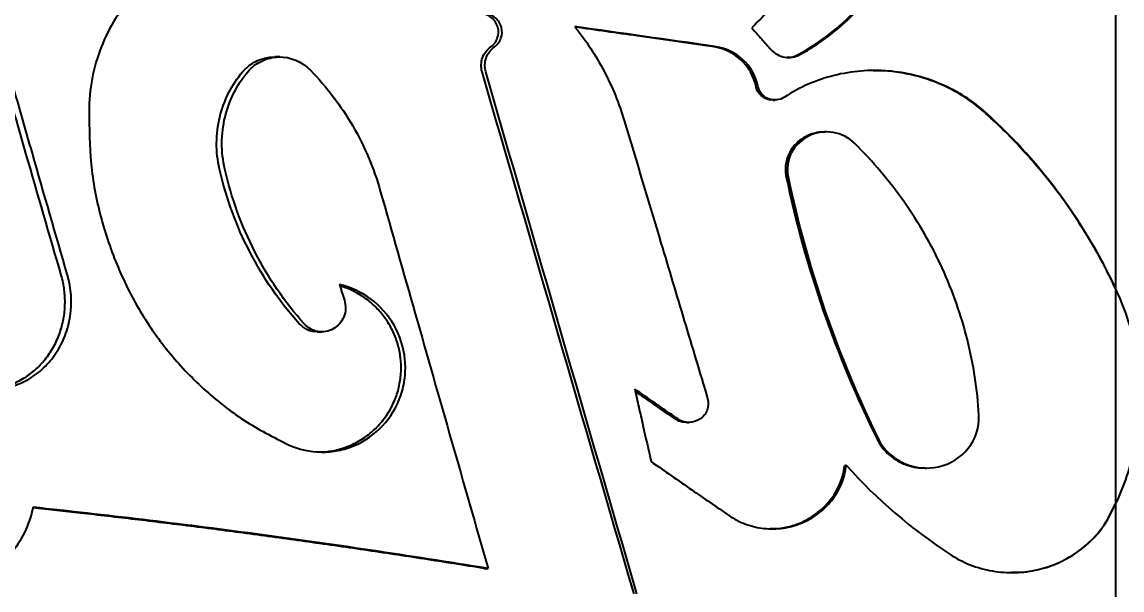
# Model space of a CAD drawing. Header units: millimetres. Extents: x 8 to 586, y 8 to 412.
# Drawn here: x 84.05 to 101.26, y 235.77 to 244.65 of the extents above; entities that cross this region are included whole.
import ezdxf

# ---------------------------------------------------------------- set-up
doc = ezdxf.new("R2010")
doc.units = ezdxf.units.MM
doc.linetypes.add('CENTERX2', pattern=[20.32, 12.7, -2.54, 2.54, -2.54])
doc.layers.add('CENTERLINE', color=4, linetype='CENTERX2')
doc.layers.add('DIMENSIONS', color=2, linetype='Continuous')
doc.layers.add('OUTLINE', color=7, linetype='Continuous', lineweight=25)
doc.styles.add('SLDTEXTSTYLE0', font='TXT', dxfattribs={"width": 0.75})
doc.dimstyles.new('SLDDIMSTYLE0', dxfattribs={"dimtxt": 3.5, "dimasz": 2, "dimexe": 0, "dimexo": 0.0625, "dimgap": 0.875, "dimtad": 1, "dimrnd": 1e-09, "dimzin": 12, "dimdsep": 46, "dimtxsty": 'SLDTEXTSTYLE0', "dimsah": 1, "dimcen": 0.09, "dimadec": 0, "dimazin": 3, "dimtfac": 1, "dimtofl": 0, "dimtmove": 0, "dimatfit": 3, "dimfxl": 0, "dimfrac": 2, "dimtolj": 1, "dimtzin": 12, "dimarcsym": 0})

# ---------------------------------------------------------------- blocks, each defined once
blk = doc.blocks.new('_D_28')
at = {"layer": 'DIMENSIONS'}
for p, q in [((92.372, 291.53), (37.064, 291.53)), ((39.064, 145.23), (39.064, 291.53)), ((67.433, 145.23), (37.064, 145.23))]:
    blk.add_line(p, q, dxfattribs=at)
for points in [[(39.064, 291.53), (38.564, 289.53), (39.564, 289.53)], [(39.064, 145.23), (39.564, 147.23), (38.564, 147.23)]]:
    blk.add_solid(points, dxfattribs=at)
at = {"layer": 'DIMENSIONS', "insert": (34.552, 212.561), "char_height": 3.5, "attachment_point": 1, "rotation": 90, "style": 'SLDTEXTSTYLE0'}
blk.add_mtext('146,3', dxfattribs=at)

msp = doc.modelspace()

# ---------------------------------------------------------------- linework, layer by layer
at = {"layer": 'CENTERLINE'}
msp.add_line((101.15775, 387.72801), (101.15775, 145.22979), dxfattribs=at)
at = {"layer": 'OUTLINE'}
for p, q in [((88.08086, 244.1065), (88.00029, 244.1065)), ((95.79956, 243.43289), (95.83225, 243.43289)), ((96.63581, 242.93383), (96.60881, 242.93383)), ((88.66404, 239.80746), (88.73834, 239.80746)), ((94.44385, 238.391), (94.48381, 238.391)), ((96.91908, 237.72031), (96.94416, 237.72031)), ((98.179, 237.67614), (98.19674, 237.67614)), ((101.06398, 236.9273), (101.15199, 237.11319)), ((91.27934, 236.10699), (91.33784, 236.10699))]:
    msp.add_line(p, q, dxfattribs=at)
for points, knots in [([(96.18922, 244.14375), (96.50332, 244.31362), (96.79141, 244.52998), (97.29153, 245.043), (97.49909, 245.33383), (97.65707, 245.65738)], [0, 0, 0, 0, 0.5, 0.5, 1, 1, 1, 1]), ([(96.21848, 244.14375), (96.53125, 244.31391), (96.81783, 244.53057), (97.31482, 245.04368), (97.5209, 245.33441), (97.67766, 245.65738)], [0, 0, 0, 0, 0.5, 0.5, 1, 1, 1, 1]), ([(85.89505, 245.18831), (85.6612, 244.96018), (85.46885, 244.68306), (85.26504, 244.22335), (85.2098, 244.06101), (85.13044, 243.72578), (85.10647, 243.55473), (85.09753, 243.38037)], [0, 0, 0, 0, 0.5, 0.5, 0.75, 0.75, 1, 1, 1, 1]), ([(84.65929, 240.69348), (84.47473, 241.32836), (84.29084, 241.9632), (84.10765, 242.598), (83.99268, 242.99643), (83.87798, 243.39485), (83.76356, 243.79325), (83.64914, 244.19165), (83.53501, 244.59004), (83.42116, 244.98842)], [0, 0, 0, 0, 0.00200019023, 0.00200019023, 0.00200019023, 0.00325559775, 0.00325559775, 0.00325559775, 0.00451102046, 0.00451102046, 0.00451102046, 0.00451102046]), ([(84.75667, 240.69348), (84.57306, 241.3287), (84.39012, 241.96389), (84.20787, 242.59904), (84.09359, 242.9973), (83.97959, 243.39554), (83.86587, 243.79377), (83.75215, 244.192), (83.63871, 244.59022), (83.52555, 244.98842)], [0, 0, 0, 0, 0.00200019015, 0.00200019015, 0.00200019015, 0.00325436448, 0.00325436448, 0.00325436448, 0.0045085538, 0.0045085538, 0.0045085538, 0.0045085538]), ([(95.91372, 245.01276), (95.87495, 244.9739), (95.83619, 244.93503), (95.79744, 244.89617), (95.75869, 244.8573), (95.71996, 244.81843), (95.68123, 244.77956), (95.60868, 244.70673), (95.53617, 244.63389), (95.46371, 244.56106)], [0, 0, 0, 0, 0.00016603447, 0.00016603447, 0.00016603447, 0.000332068941, 0.000332068941, 0.000332068941, 0.000643185231, 0.000643185231, 0.000643185231, 0.000643185231]), ([(91.38109, 244.26421), (91.42703, 244.29762), (91.46326, 244.34414), (91.50343, 244.45184), (91.50643, 244.5133), (91.47638, 244.62505), (91.44332, 244.67611), (91.35727, 244.75005), (91.30421, 244.77401), (91.24858, 244.78214)], [0, 0, 0, 0, 0.25, 0.25, 0.5, 0.5, 0.75, 0.75, 1, 1, 1, 1]), ([(91.43866, 244.26421), (91.48441, 244.29768), (91.52038, 244.34423), (91.56025, 244.45179), (91.56325, 244.51307), (91.53356, 244.62464), (91.50082, 244.67573), (91.41527, 244.74989), (91.36241, 244.77398), (91.30691, 244.78214)], [0, 0, 0, 0, 0.25, 0.25, 0.5, 0.5, 0.75, 0.75, 1, 1, 1, 1]), ([(92.69651, 244.58213), (92.86976, 244.36492), (93.02313, 244.13133), (93.28343, 243.63695), (93.38924, 243.37871), (93.46992, 243.11018)], [0, 0, 0, 0, 0.5, 0.5, 1, 1, 1, 1]), ([(94.84199, 244.27213), (94.64743, 244.29944), (94.2583, 244.35405), (93.54378, 244.45477), (93.0268, 244.52815), (92.70222, 244.57422)], [0, 0, 0, 0, 0.27121015, 0.54242128, 1, 1, 1, 1]), ([(95.46371, 244.56106), (95.48982, 244.53179), (95.51594, 244.50252), (95.54207, 244.47325), (95.56819, 244.44398), (95.59432, 244.41472), (95.62045, 244.38545), (95.66977, 244.3302), (95.7191, 244.27496), (95.76845, 244.21971)], [0, 0, 0, 0, 0.000118220239, 0.000118220239, 0.000118220239, 0.000236440477, 0.000236440477, 0.000236440477, 0.000459569347, 0.000459569347, 0.000459569347, 0.000459569347]), ([(91.24476, 243.87456), (91.22456, 243.9464), (91.22681, 244.02309), (91.27633, 244.16216), (91.32248, 244.22179), (91.38109, 244.26421)], [0, 0, 0, 0, 0.5, 0.5, 1, 1, 1, 1]), ([(91.30315, 243.87456), (91.28308, 243.94634), (91.28529, 244.02292), (91.33436, 244.16187), (91.38024, 244.22167), (91.43866, 244.26421)], [0, 0, 0, 0, 0.5, 0.5, 1, 1, 1, 1]), ([(95.53225, 243.64005), (95.49865, 243.80564), (95.41121, 243.95498), (95.1623, 244.17839), (95.00634, 244.2489), (94.84199, 244.27213)], [0, 0, 0, 0, 0.5, 0.5, 1, 1, 1, 1]), ([(95.56539, 243.64005), (95.53208, 243.80515), (95.44551, 243.95434), (95.19838, 244.17792), (95.04301, 244.24884), (94.87918, 244.27213)], [0, 0, 0, 0, 0.5, 0.5, 1, 1, 1, 1]), ([(87.4982, 243.87381), (87.52571, 243.90267), (87.58075, 243.96042), (87.67904, 244.02616), (87.78543, 244.07346), (87.8938, 244.10209), (87.96661, 244.10421), (88.0009, 244.10521)], [0, 0, 0, 0, 0.20464829, 0.40932468, 0.61369645, 0.81809116, 1, 1, 1, 1]), ([(87.57865, 243.87381), (87.64055, 243.94631), (87.71514, 244.0033), (87.88062, 244.08249), (87.97099, 244.10399), (88.24271, 244.11088), (88.42757, 244.03754), (88.56181, 243.89918)], [0, 0, 0, 0, 0.25, 0.25, 0.5, 0.5, 1, 1, 1, 1]), ([(95.76845, 244.21971), (95.82437, 244.15816), (95.89918, 244.1176), (96.0621, 244.09067), (96.14569, 244.10454), (96.21848, 244.14375)], [0, 0, 0, 0, 0.5, 0.5, 1, 1, 1, 1]), ([(96.01309, 244.10439), (96.03435, 244.10336), (96.09578, 244.10039), (96.15228, 244.12661), (96.18922, 244.14375)], [0, 0, 0, 0, 0.34610637, 1, 1, 1, 1]), ([(87.13556, 242.35396), (87.10497, 242.48823), (87.09003, 242.62368), (87.09116, 242.89687), (87.10784, 243.03468), (87.17112, 243.29722), (87.21853, 243.42558), (87.33959, 243.66344), (87.41272, 243.77312), (87.4982, 243.87381)], [0, 0, 0, 0, 0.25, 0.25, 0.5, 0.5, 0.75, 0.75, 1, 1, 1, 1]), ([(87.21824, 242.35396), (87.18783, 242.48816), (87.17298, 242.62349), (87.17404, 242.89641), (87.19056, 243.03414), (87.25333, 243.29658), (87.30035, 243.42488), (87.42074, 243.66306), (87.49351, 243.77292), (87.57865, 243.87381)], [0, 0, 0, 0, 0.25, 0.25, 0.5, 0.5, 0.75, 0.75, 1, 1, 1, 1]), ([(88.56181, 243.89918), (88.81339, 243.63896), (89.03537, 243.34617), (89.40503, 242.70825), (89.55022, 242.36847), (89.65234, 242.00958)], [0, 0, 0, 0, 0.5, 0.5, 1, 1, 1, 1]), ([(99.14148, 243.22296), (98.92814, 243.4175), (98.68835, 243.57026), (98.15877, 243.79648), (97.88279, 243.86386), (97.31086, 243.90883), (97.02873, 243.88538), (96.47516, 243.74659), (96.21491, 243.63364), (95.97588, 243.47695)], [0, 0, 0, 0, 0.25, 0.25, 0.5, 0.5, 0.75, 0.75, 1, 1, 1, 1]), ([(99.12953, 243.22295), (99.05557, 243.28551), (98.90742, 243.41082), (98.66017, 243.56503), (98.39921, 243.69278), (98.12554, 243.79002), (97.84362, 243.85595), (97.58867, 243.89161), (97.42883, 243.89088), (97.36513, 243.89058)], [0, 0, 0, 0, 0.15005721, 0.30062028, 0.45071842, 0.60055869, 0.75085859, 0.90071796, 1, 1, 1, 1]), ([(95.80029, 243.43687), (95.78725, 243.43559), (95.74253, 243.43121), (95.66815, 243.45805), (95.59263, 243.51308), (95.54838, 243.57957), (95.53645, 243.6243), (95.53225, 243.64005)], [0, 0, 0, 0, 0.10749555, 0.3685771, 0.62396129, 0.8675952, 1, 1, 1, 1]), ([(95.97588, 243.47695), (95.90254, 243.43), (95.80873, 243.42004), (95.64794, 243.48137), (95.58294, 243.55373), (95.56539, 243.64005)], [0, 0, 0, 0, 0.5, 0.5, 1, 1, 1, 1]), ([(85.09753, 243.38037), (85.09723, 243.09878), (85.09688, 242.81719), (85.13934, 242.25887), (85.18499, 241.98247), (85.31979, 241.43454), (85.40594, 241.16862), (85.61149, 240.65791), (85.73122, 240.41208), (86.00701, 239.94053), (86.16432, 239.71304), (86.50532, 239.29273), (86.68953, 239.09835), (87.08354, 238.73821), (87.29498, 238.57139), (87.74159, 238.28008), (87.97819, 238.15983), (88.21658, 238.04086)], [0, 0, 0, 0, 0.125, 0.125, 0.25, 0.25, 0.375, 0.375, 0.5, 0.5, 0.625, 0.625, 0.75, 0.75, 0.875, 0.875, 1, 1, 1, 1]), ([(101.15275, 240.49121), (101.10061, 240.60078), (100.98224, 240.84955), (100.77099, 241.22347), (100.52471, 241.61444), (100.26605, 241.97867), (99.99885, 242.31771), (99.72486, 242.6327), (99.43636, 242.93634), (99.23181, 243.12742), (99.12953, 243.22295)], [0, 0, 0, 0, 0.10638278, 0.24152177, 0.37625159, 0.51137873, 0.63297024, 0.7545597, 0.87728097, 1, 1, 1, 1]), ([(101.19511, 240.40406), (100.9535, 240.93834), (100.65641, 241.44583), (99.96482, 242.3925), (99.57408, 242.82734), (99.14148, 243.22296)], [0, 0, 0, 0, 0.5, 0.5, 1, 1, 1, 1]), ([(93.46992, 243.11018), (93.66115, 242.47215), (93.85252, 241.83409), (94.044, 241.19599), (94.16552, 240.79102), (94.28709, 240.38604), (94.4087, 239.98105), (94.5303, 239.57605), (94.65195, 239.17104), (94.77362, 238.76601)], [0, 0, 0, 0, 0.00200017465, 0.00200017465, 0.00200017465, 0.00326957115, 0.00326957115, 0.00326957115, 0.00453898049, 0.00453898049, 0.00453898049, 0.00453898049]), ([(96.60896, 242.93165), (96.595, 242.93222), (96.54488, 242.93428), (96.45848, 242.9191), (96.35373, 242.8857), (96.25658, 242.83387), (96.17102, 242.76625), (96.10038, 242.68669), (96.04643, 242.5971), (96.01023, 242.50303), (95.99233, 242.40604), (95.99009, 242.31583), (95.99948, 242.25895), (96.00364, 242.23375)], [0, 0, 0, 0, 0.03962565, 0.14232331, 0.24693944, 0.35152594, 0.45330836, 0.55505815, 0.65136656, 0.74764097, 0.83793646, 0.92822309, 1, 1, 1, 1]), ([(97.07888, 242.75272), (96.9857, 242.84437), (96.86625, 242.90413), (96.61185, 242.94626), (96.47845, 242.92798), (96.24707, 242.8189), (96.14713, 242.72579), (96.02753, 242.49818), (96.00791, 242.36229), (96.03404, 242.23375)], [0, 0, 0, 0, 0.25, 0.25, 0.5, 0.5, 0.75, 0.75, 1, 1, 1, 1]), ([(99.01901, 238.50494), (98.99575, 238.90556), (98.93527, 239.29798), (98.79088, 239.87477), (98.73376, 240.06505), (98.60125, 240.44159), (98.5256, 240.62818), (98.27587, 241.17087), (98.07804, 241.51372), (97.62229, 242.163), (97.36274, 242.47061), (97.07888, 242.75272)], [0, 0, 0, 0, 0.25, 0.25, 0.375, 0.375, 0.5, 0.5, 0.75, 0.75, 1, 1, 1, 1]), ([(88.38422, 239.93304), (88.08171, 240.27087), (87.82142, 240.64858), (87.39919, 241.46644), (87.24013, 241.89932), (87.13556, 242.35396)], [0, 0, 0, 0, 0.5, 0.5, 1, 1, 1, 1]), ([(88.45966, 239.93304), (88.15851, 240.27132), (87.89968, 240.64934), (87.48006, 241.46717), (87.32209, 241.89986), (87.21824, 242.35396)], [0, 0, 0, 0, 0.5, 0.5, 1, 1, 1, 1]), ([(96.00364, 242.23375), (96.15281, 241.52263), (96.34607, 240.82373), (96.82187, 239.451), (97.1034, 238.78065), (97.42554, 238.12967)], [0, 0, 0, 0, 0.5, 0.5, 1, 1, 1, 1]), ([(96.03404, 242.23375), (96.18227, 241.52293), (96.37434, 240.82418), (96.8473, 239.45149), (97.1272, 238.78097), (97.44761, 238.12967)], [0, 0, 0, 0, 0.5, 0.5, 1, 1, 1, 1]), ([(89.65234, 242.00958), (89.83411, 241.37004), (90.0162, 240.73046), (90.19857, 240.09085), (90.38787, 239.42695), (90.57748, 238.76302), (90.76736, 238.09905), (90.95725, 237.43506), (91.14742, 236.77104), (91.33784, 236.10698)], [0, 0, 0, 0, 0.00200029984, 0.00200029984, 0.00200029984, 0.00407655314, 0.00407655314, 0.00407655314, 0.00615285718, 0.00615285718, 0.00615285718, 0.00615285718]), ([(83.53326, 238.91306), (83.60207, 238.92033), (83.74465, 238.93539), (83.95402, 239.01084), (84.15433, 239.12716), (84.33247, 239.28078), (84.48171, 239.46662), (84.59655, 239.67322), (84.67478, 239.89614), (84.7167, 240.12328), (84.72169, 240.35176), (84.69916, 240.5422), (84.66977, 240.65372), (84.65929, 240.69348)], [0, 0, 0, 0, 0.09446396, 0.19570572, 0.29715489, 0.39857587, 0.49607574, 0.59355006, 0.68527978, 0.77699045, 0.86430262, 0.95161333, 1, 1, 1, 1]), ([(83.6227, 238.9109), (83.71506, 238.91537), (83.80562, 238.93068), (83.98298, 238.98338), (84.07074, 239.02148), (84.23509, 239.11742), (84.31218, 239.17516), (84.45552, 239.31115), (84.52068, 239.38875), (84.63275, 239.55745), (84.68095, 239.65069), (84.75603, 239.84675), (84.78297, 239.94867), (84.83086, 240.26649), (84.81638, 240.48651), (84.75667, 240.69348)], [0, 0, 0, 0, 0.125, 0.125, 0.25, 0.25, 0.375, 0.375, 0.5, 0.5, 0.625, 0.625, 0.75, 0.75, 1, 1, 1, 1]), ([(88.21658, 238.04086), (88.38013, 237.96666), (88.55404, 237.92843), (88.81893, 237.9254), (88.90639, 237.93347), (89.07959, 237.96773), (89.16599, 237.99437), (89.41153, 238.09929), (89.56366, 238.20536), (89.81252, 238.47177), (89.91169, 238.63518), (90.00274, 238.90084), (90.02413, 238.99469), (90.04609, 239.18232), (90.04713, 239.27679), (90.01956, 239.56224), (89.96007, 239.7464), (89.77421, 240.07169), (89.64719, 240.21312), (89.35456, 240.43001), (89.18754, 240.50728), (89.01272, 240.5482)], [0, 0, 0, 0, 0.125, 0.125, 0.1875, 0.1875, 0.25, 0.25, 0.375, 0.375, 0.5, 0.5, 0.5625, 0.5625, 0.625, 0.625, 0.75, 0.75, 0.875, 0.875, 1, 1, 1, 1]), ([(88.65244, 237.9306), (88.70951, 237.93036), (88.84426, 237.92981), (89.05377, 237.97753), (89.27263, 238.0666), (89.47208, 238.1944), (89.64512, 238.35619), (89.78525, 238.54253), (89.88909, 238.74935), (89.95498, 238.9646), (89.98246, 239.18494), (89.97464, 239.40123), (89.93183, 239.61114), (89.85789, 239.81003), (89.75336, 239.99393), (89.6209, 240.16079), (89.46308, 240.30494), (89.2918, 240.41657), (89.14243, 240.48904), (89.0522, 240.51469), (89.02047, 240.52371)], [0, 0, 0, 0, 0.0470522, 0.11110143, 0.17517391, 0.23923368, 0.30126085, 0.36326821, 0.42208627, 0.48088964, 0.53649162, 0.59209574, 0.64622197, 0.70035338, 0.75505832, 0.80977765, 0.86661462, 0.92346552, 0.97308686, 1, 1, 1, 1]), ([(89.01272, 240.5482), (89.01924, 240.52757), (89.02576, 240.50695), (89.03229, 240.48632), (89.03881, 240.4657), (89.04533, 240.44507), (89.05185, 240.42445), (89.06473, 240.38373), (89.0776, 240.34301), (89.09048, 240.30229)], [0, 0, 0, 0, 0.00006517318, 0.00006517318, 0.00006517318, 0.000130346359, 0.000130346359, 0.000130346359, 0.000259007284, 0.000259007284, 0.000259007284, 0.000259007284]), ([(89.09048, 240.30229), (89.11672, 240.21715), (89.1137, 240.12395), (89.04853, 239.96103), (88.98804, 239.89388), (88.84202, 239.81299), (88.75649, 239.79877), (88.5938, 239.82678), (88.51751, 239.86841), (88.45966, 239.93304)], [0, 0, 0, 0, 0.25, 0.25, 0.5, 0.5, 0.75, 0.75, 1, 1, 1, 1]), ([(101.06454, 236.92729), (101.20885, 237.19381), (101.32171, 237.47298), (101.48275, 238.0573), (101.52835, 238.35327), (101.55094, 238.95157), (101.52666, 239.25669), (101.41074, 239.84302), (101.31981, 240.12782), (101.19511, 240.40406)], [0, 0, 0, 0, 0.25, 0.25, 0.5, 0.5, 0.75, 0.75, 1, 1, 1, 1]), ([(88.66371, 239.81185), (88.65253, 239.81055), (88.59702, 239.80408), (88.49295, 239.83864), (88.42119, 239.90095), (88.38422, 239.93304)], [0, 0, 0, 0, 0.10899307, 0.54099634, 1, 1, 1, 1]), ([(94.30558, 238.44584), (94.24678, 238.4866), (94.188, 238.52736), (94.12926, 238.56811), (94.07051, 238.60887), (94.0118, 238.64963), (93.95311, 238.69038), (93.84627, 238.76458), (93.73953, 238.83877), (93.6329, 238.91296)], [0, 0, 0, 0, 0.000217291038, 0.000217291038, 0.000217291038, 0.000434582076, 0.000434582076, 0.000434582076, 0.000830199677, 0.000830199677, 0.000830199677, 0.000830199677]), ([(93.6329, 238.91296), (93.65435, 238.81808), (93.67581, 238.72319), (93.69727, 238.6283), (93.71873, 238.53342), (93.74019, 238.43853), (93.76165, 238.34364), (93.80429, 238.15507), (93.84694, 237.9665), (93.88959, 237.77793)], [0, 0, 0, 0, 0.00029195519, 0.00029195519, 0.00029195519, 0.00058391039, 0.00058391039, 0.00058391039, 0.0011641097, 0.0011641097, 0.0011641097, 0.0011641097]), ([(94.26483, 238.44585), (94.20594, 238.48644), (94.08814, 238.56762), (93.88018, 238.71112), (93.73132, 238.81402), (93.64118, 238.87633)], [0, 0, 0, 0, 0.28285915, 0.56572385, 1, 1, 1, 1]), ([(94.77362, 238.76601), (94.79111, 238.7056), (94.78877, 238.64103), (94.74475, 238.52413), (94.7039, 238.47449), (94.54931, 238.37351), (94.40817, 238.37585), (94.30558, 238.44584)], [0, 0, 0, 0, 0.25, 0.25, 0.5, 0.5, 1, 1, 1, 1]), ([(94.44367, 238.39504), (94.43097, 238.39397), (94.38198, 238.38987), (94.3197, 238.41225), (94.27673, 238.43856), (94.26483, 238.44585)], [0, 0, 0, 0, 0.20195488, 0.77907258, 1, 1, 1, 1]), ([(97.44761, 238.12967), (97.53125, 237.96128), (97.67266, 237.82825), (98.01324, 237.6748), (98.20496, 237.65615), (98.56955, 237.7392), (98.73441, 237.83942), (98.9683, 238.13158), (99.02914, 238.31708), (99.01901, 238.50494)], [0, 0, 0, 0, 0.25, 0.25, 0.5, 0.5, 0.75, 0.75, 1, 1, 1, 1]), ([(97.42554, 238.12966), (97.44779, 238.09026), (97.49227, 238.01146), (97.58274, 237.9096), (97.68758, 237.82371), (97.80628, 237.75504), (97.93587, 237.70702), (98.0619, 237.67922), (98.14375, 237.67879), (98.17908, 237.6786)], [0, 0, 0, 0, 0.14610018, 0.29221221, 0.43811103, 0.58403755, 0.73473995, 0.88546657, 1, 1, 1, 1]), ([(93.88959, 237.77793), (93.99524, 237.70448), (94.10098, 237.63103), (94.20683, 237.55757), (94.31267, 237.48412), (94.41861, 237.41066), (94.52464, 237.3372), (94.7174, 237.20365), (94.91047, 237.07008), (95.10381, 236.93651)], [0, 0, 0, 0, 0.00039142586, 0.00039142586, 0.00039142586, 0.00078285171, 0.00078285171, 0.00078285171, 0.00149445607, 0.00149445607, 0.00149445607, 0.00149445607]), ([(95.10381, 236.93651), (95.18672, 236.87953), (95.27482, 236.83413), (95.46099, 236.76555), (95.55949, 236.74273), (95.75609, 236.72212), (95.8568, 236.72394), (96.05359, 236.75201), (96.14912, 236.77777), (96.33424, 236.85358), (96.42151, 236.90294), (96.58065, 237.02191), (96.65391, 237.093), (96.83877, 237.32782), (96.91992, 237.51857), (96.94416, 237.72032)], [0, 0, 0, 0, 0.125, 0.125, 0.25, 0.25, 0.375, 0.375, 0.5, 0.5, 0.625, 0.625, 0.75, 0.75, 1, 1, 1, 1]), ([(95.75226, 236.73016), (95.78424, 236.72923), (95.88577, 236.72629), (96.05531, 236.7592), (96.25331, 236.82613), (96.43615, 236.92882), (96.59642, 237.05922), (96.72891, 237.21465), (96.82542, 237.38026), (96.89048, 237.55065), (96.90955, 237.66376), (96.91908, 237.72031)], [0, 0, 0, 0, 0.05760613, 0.18287033, 0.30811824, 0.43271495, 0.55727434, 0.67670727, 0.79610458, 0.89805126, 1, 1, 1, 1]), ([(84.21884, 237.06379), (84.18862, 236.92364), (84.14296, 236.79158), (84.02232, 236.54303), (83.94717, 236.42754), (83.77644, 236.22508), (83.67865, 236.13552), (83.47067, 235.98933), (83.35902, 235.9312), (83.12665, 235.84779), (83.00839, 235.82308), (82.76792, 235.80684), (82.64659, 235.81585), (82.41222, 235.86696), (82.2962, 235.90984), (82.07856, 236.02683), (81.97677, 236.10034), (81.88219, 236.18964)], [0, 0, 0, 0, 0.125, 0.125, 0.25, 0.25, 0.375, 0.375, 0.5, 0.5, 0.625, 0.625, 0.75, 0.75, 0.875, 0.875, 1, 1, 1, 1]), ([(91.27934, 236.10699), (90.96459, 236.15703), (90.3348, 236.25714), (89.40039, 236.39753), (88.4742, 236.53033), (87.56803, 236.65401), (86.68178, 236.76862), (85.81561, 236.87476), (84.99204, 236.96971), (84.46365, 237.02652), (84.21569, 237.05317)], [0, 0, 0, 0, 0.12869187, 0.25749907, 0.38619219, 0.51500388, 0.63965429, 0.76430459, 0.88939178, 1, 1, 1, 1]), ([(91.33784, 236.10698), (90.71922, 236.20563), (90.10626, 236.30243), (88.8904, 236.48214), (88.2888, 236.56711), (86.50342, 236.80643), (85.34463, 236.94359), (84.21884, 237.06379)], [0, 0, 0, 0, 0.25, 0.25, 0.5, 0.5, 1, 1, 1, 1]), ([(98.56412, 236.32911), (98.66557, 236.26295), (98.77193, 236.20818), (98.99427, 236.12088), (99.11163, 236.08821), (99.34818, 236.04729), (99.46733, 236.03878), (99.70738, 236.04551), (99.82824, 236.0611), (100.17746, 236.14231), (100.40175, 236.24485), (100.68963, 236.45846), (100.77966, 236.54063), (100.93813, 236.722), (101.0066, 236.82072), (101.06454, 236.92729)], [0, 0, 0, 0, 0.125, 0.125, 0.25, 0.25, 0.375, 0.375, 0.5, 0.5, 0.75, 0.75, 0.875, 0.875, 1, 1, 1, 1]), ([(99.5291, 236.04764), (99.58703, 236.04688), (99.74761, 236.04476), (100.00736, 236.09846), (100.29682, 236.20195), (100.56248, 236.35646), (100.77735, 236.53713), (100.94548, 236.73002), (101.02448, 236.86154), (101.06398, 236.9273)], [0, 0, 0, 0, 0.0935119, 0.25919094, 0.42483851, 0.58874806, 0.75261963, 0.87630025, 1, 1, 1, 1])]:
    msp.add_open_spline(points, degree=3, knots=knots, dxfattribs=at)
for points in [[(94.87918, 244.27213), (94.14655, 244.37548), (93.41854, 244.4788), (92.69651, 244.58213)], [(93.62253, 235.70887), (92.82708, 238.43139), (92.0338, 241.15326), (91.24476, 243.87456)], [(93.66716, 235.70887), (92.87634, 238.43138), (92.08765, 241.15326), (91.30315, 243.87456)], [(96.94416, 237.72032), (97.42046, 237.18817), (97.9662, 236.72075), (98.56412, 236.32911)]]:
    msp.add_open_spline(points, degree=3, dxfattribs=at)

# ---------------------------------------------------------------- dimensions: what is measured, and where the dimension line sits
at = {"layer": 'DIMENSIONS'}
dim = msp.add_linear_dim(base=(39.06388, 291.52979), p1=(68.43275, 145.22979), p2=(93.37224, 291.52979), angle=90, dimstyle='SLDDIMSTYLE0', dxfattribs=at)
dim.commit()
dim.dimension.update_dxf_attribs({"geometry": '_D_28', "text_midpoint": (39.06388, 218.37979), "dimtype": 160})

doc.saveas('drawing.dxf')
